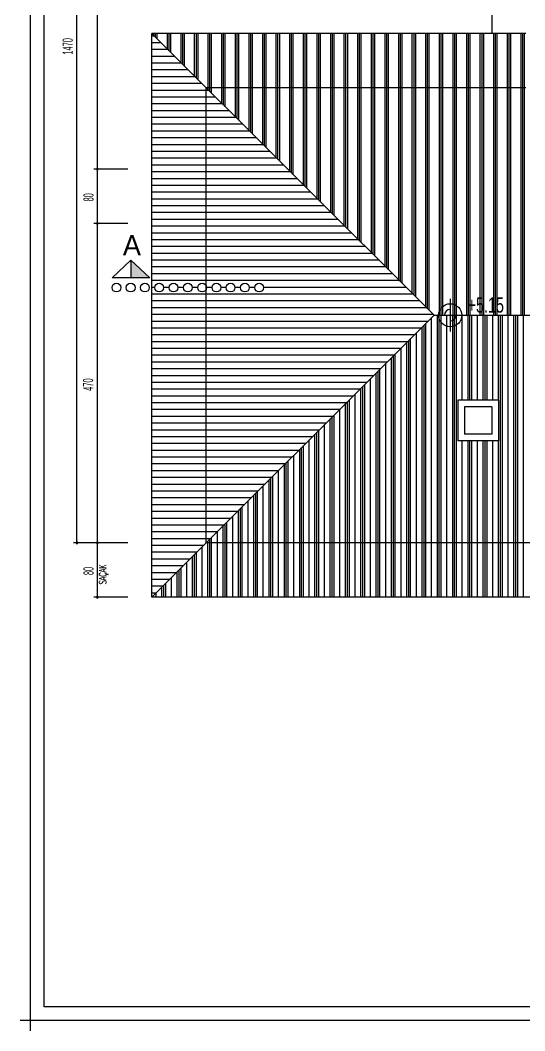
# Model space of a CAD drawing. Extents: x 3907.4 to 3911.57, y -3054.42 to -3053.7.
# Drawn here: x 3908.8766 to 3909.0249, y -3054.4197 to -3054.1222 of the extents above; entities that cross this region are included whole.
import ezdxf
from ezdxf.enums import TextEntityAlignment as Align

# ---------------------------------------------------------------- set-up
doc = ezdxf.new("R2010")
doc.units = 0
doc.header["$LTSCALE"] = 2
doc.header["$MEASUREMENT"] = 0
doc.linetypes.add('ACAD_ISO07W100', pattern=[3.5, 0.5, -3])
doc.layers.get('0').update_dxf_attribs({"linetype": 'CONTINUOUS'})
for name, color, linetype in [('DUVAR', 7, 'CONTINUOUS'), ('MB', 11, 'CONTINUOUS'), ('OLÇÜ', 6, 'CONTINUOUS'), ('TARAMA', 9, 'CONTINUOUS'), ('TEXT', 11, 'CONTINUOUS')]:
    doc.layers.add(name, color=color, linetype=linetype)
doc.styles.add('İSİM', font='comicbd.ttf')
doc.styles.add('KAPı-PEN', font='simplex.shx', dxfattribs={"width": 0.7, "height": 10})
doc.styles.add('MAHAL', font='stylu.ttf', dxfattribs={"width": 0.7, "height": 20})
doc.styles.add('ÖLÇÜ', font='stylu.ttf', dxfattribs={"width": 0.5})

msp = doc.modelspace()

# ---------------------------------------------------------------- hatches: boundary and pattern name
at = {"layer": 'TEXT'}
msp.add_hatch(color=256, dxfattribs=at).paths.add_polyline_path([(3908.90912, -3054.19802), (3908.91467, -3054.19802), (3908.90912, -3054.19277)])

# ---------------------------------------------------------------- linework, layer by layer
at = {"color": 0, "linetype": 'ByBlock'}
for centre, start, end in [((3908.89925, -3054.16603), 90, 270), ((3908.89925, -3054.16603), 90, 270), ((3908.89925, -3054.16603), 270, 90), ((3908.89925, -3054.16603), 270, 90), ((3908.89925, -3054.18203), 90, 270), ((3908.89925, -3054.18203), 90, 270), ((3908.89925, -3054.18203), 270, 90), ((3908.89925, -3054.18203), 270, 90), ((3908.89325, -3054.27603), 90, 270), ((3908.89325, -3054.27603), 270, 90), ((3908.89925, -3054.27603), 90, 270), ((3908.89925, -3054.27603), 90, 270), ((3908.89925, -3054.27603), 270, 90), ((3908.89925, -3054.27603), 270, 90), ((3908.89925, -3054.29203), 90, 270), ((3908.89925, -3054.29203), 270, 90)]:
    msp.add_arc(centre, 0.00025, start, end, dxfattribs=at)
at = {"layer": 'DUVAR'}
for p, q in [((3909.01725, -3054.23403), (3909.00525, -3054.23403)), ((3909.00525, -3054.23403), (3909.00525, -3054.24603)), ((3909.01725, -3054.23403), (3909.01725, -3054.24603)), ((3909.01525, -3054.23603), (3909.00725, -3054.23603)), ((3909.00725, -3054.23603), (3909.00725, -3054.24403)), ((3909.01525, -3054.23603), (3909.01525, -3054.24403)), ((3909.01525, -3054.24403), (3909.00725, -3054.24403)), ((3909.01725, -3054.24603), (3909.00525, -3054.24603))]:
    msp.add_line(p, q, dxfattribs=at)
at = {"layer": 'MB', "color": 9}
msp.add_line((3909.01525, -3053.82403), (3909.01525, -3054.12603), dxfattribs=at)
at = {"layer": 'MB', "color": 3}
for p, q in [((3908.91525, -3054.29203), (3908.91525, -3054.12603)), ((3909.02525, -3054.12603), (3908.91525, -3054.12603)), ((3908.91525, -3054.12603), (3908.99825, -3054.20903)), ((3909.01525, -3054.12603), (3908.91525, -3054.12603)), ((3908.91525, -3054.29203), (3908.99825, -3054.20903)), ((3908.99825, -3054.20903), (3909.03925, -3054.20903)), ((3909.03925, -3054.29203), (3908.91525, -3054.29203))]:
    msp.add_line(p, q, dxfattribs=at)
at = {"layer": 'MB', "color": 2, "linetype": 'ACAD_ISO07W100', "ltscale": 5}
for p, q in [((3908.93125, -3054.27603), (3908.93125, -3054.14203)), ((3909.02525, -3054.14203), (3908.93125, -3054.14203)), ((3909.03925, -3054.27603), (3908.93125, -3054.27603))]:
    msp.add_line(p, q, dxfattribs=at)
at = {"layer": 'OLÇÜ', "color": 6}
for p, q in [((3908.89325, -3054.27603), (3908.89325, -3053.98203)), ((3908.89925, -3054.16603), (3908.89925, -3054.04203)), ((3908.90825, -3054.16603), (3908.89825, -3054.16603)), ((3908.90825, -3054.16603), (3908.89825, -3054.16603)), ((3908.89925, -3054.18203), (3908.89925, -3054.16603)), ((3908.90825, -3054.18203), (3908.89825, -3054.18203)), ((3908.90825, -3054.18203), (3908.89825, -3054.18203)), ((3908.89925, -3054.27603), (3908.89925, -3054.18203)), ((3908.90225, -3054.27603), (3908.89225, -3054.27603)), ((3908.90825, -3054.27603), (3908.89825, -3054.27603)), ((3908.90825, -3054.27603), (3908.89825, -3054.27603)), ((3908.89925, -3054.29203), (3908.89925, -3054.27603)), ((3908.90825, -3054.29203), (3908.89825, -3054.29203))]:
    msp.add_line(p, q, dxfattribs=at)
at = {"layer": 'TARAMA'}
for p, q in [((3908.91525, -3054.12672), (3908.91593, -3054.12672)), ((3908.91525, -3054.12872), (3908.91793, -3054.12872)), ((3908.91586, -3054.12664), (3908.91586, -3054.12603)), ((3908.91636, -3054.12714), (3908.91636, -3054.12603)), ((3908.91686, -3054.12764), (3908.91686, -3054.12603)), ((3908.91986, -3054.13064), (3908.91986, -3054.12603)), ((3908.92036, -3054.13114), (3908.92036, -3054.12603)), ((3908.92086, -3054.13164), (3908.92086, -3054.12603)), ((3908.92386, -3054.13464), (3908.92386, -3054.12603)), ((3908.92436, -3054.13514), (3908.92436, -3054.12603)), ((3908.92486, -3054.13564), (3908.92486, -3054.12603)), ((3908.92786, -3054.13864), (3908.92786, -3054.12603)), ((3908.92836, -3054.13914), (3908.92836, -3054.12603)), ((3908.92886, -3054.13964), (3908.92886, -3054.12603)), ((3908.93186, -3054.14203), (3908.93186, -3054.12603)), ((3908.93236, -3054.14203), (3908.93236, -3054.12603)), ((3908.93286, -3054.14203), (3908.93286, -3054.12603)), ((3908.93586, -3054.14203), (3908.93586, -3054.12603)), ((3908.93636, -3054.14203), (3908.93636, -3054.12603)), ((3908.93686, -3054.14203), (3908.93686, -3054.12603)), ((3908.93986, -3054.14203), (3908.93986, -3054.12603)), ((3908.94036, -3054.14203), (3908.94036, -3054.12603)), ((3908.94086, -3054.14203), (3908.94086, -3054.12603)), ((3908.94386, -3054.14203), (3908.94386, -3054.12603)), ((3908.94436, -3054.14203), (3908.94436, -3054.12603)), ((3908.94486, -3054.14203), (3908.94486, -3054.12603)), ((3908.94786, -3054.14203), (3908.94786, -3054.12603)), ((3908.94836, -3054.14203), (3908.94836, -3054.12603)), ((3908.94886, -3054.14203), (3908.94886, -3054.12603)), ((3908.95186, -3054.14203), (3908.95186, -3054.12603)), ((3908.95236, -3054.14203), (3908.95236, -3054.12603)), ((3908.95286, -3054.14203), (3908.95286, -3054.12603)), ((3908.95586, -3054.14203), (3908.95586, -3054.12603)), ((3908.95636, -3054.14203), (3908.95636, -3054.12603)), ((3908.95686, -3054.14203), (3908.95686, -3054.12603)), ((3908.95986, -3054.14203), (3908.95986, -3054.12603)), ((3908.96036, -3054.14203), (3908.96036, -3054.12603)), ((3908.96086, -3054.14203), (3908.96086, -3054.12603)), ((3908.96386, -3054.14203), (3908.96386, -3054.12603)), ((3908.96436, -3054.14203), (3908.96436, -3054.12603)), ((3908.96486, -3054.14203), (3908.96486, -3054.12603)), ((3908.96786, -3054.14203), (3908.96786, -3054.12603)), ((3908.96836, -3054.14203), (3908.96836, -3054.12603)), ((3908.96886, -3054.14203), (3908.96886, -3054.12603)), ((3908.97186, -3054.14203), (3908.97186, -3054.12603)), ((3908.97236, -3054.14203), (3908.97236, -3054.12603)), ((3908.97286, -3054.14203), (3908.97286, -3054.12603)), ((3908.97586, -3054.14203), (3908.97586, -3054.12603)), ((3908.97636, -3054.14203), (3908.97636, -3054.12603)), ((3908.97686, -3054.14203), (3908.97686, -3054.12603)), ((3908.97986, -3054.14203), (3908.97986, -3054.12603)), ((3908.98036, -3054.14203), (3908.98036, -3054.12603)), ((3908.98086, -3054.14203), (3908.98086, -3054.12603)), ((3908.98386, -3054.14203), (3908.98386, -3054.12603)), ((3908.98436, -3054.14203), (3908.98436, -3054.12603)), ((3908.98486, -3054.14203), (3908.98486, -3054.12603)), ((3908.98786, -3054.14203), (3908.98786, -3054.12603)), ((3908.98836, -3054.14203), (3908.98836, -3054.12603)), ((3908.98886, -3054.14203), (3908.98886, -3054.12603)), ((3908.99186, -3054.14203), (3908.99186, -3054.12603)), ((3908.99236, -3054.14203), (3908.99236, -3054.12603)), ((3908.99286, -3054.14203), (3908.99286, -3054.12603)), ((3908.99586, -3054.14203), (3908.99586, -3054.12603)), ((3908.99636, -3054.14203), (3908.99636, -3054.12603)), ((3908.99686, -3054.14203), (3908.99686, -3054.12603)), ((3908.99986, -3054.14203), (3908.99986, -3054.12603)), ((3909.00036, -3054.14203), (3909.00036, -3054.12603)), ((3909.00086, -3054.14203), (3909.00086, -3054.12603)), ((3909.00386, -3054.14203), (3909.00386, -3054.12603)), ((3909.00436, -3054.14203), (3909.00436, -3054.12603)), ((3909.00486, -3054.14203), (3909.00486, -3054.12603)), ((3909.00786, -3054.14203), (3909.00786, -3054.12603)), ((3909.00836, -3054.14203), (3909.00836, -3054.12603)), ((3909.00886, -3054.14203), (3909.00886, -3054.12603)), ((3909.01186, -3054.14203), (3909.01186, -3054.12603)), ((3909.01236, -3054.14203), (3909.01236, -3054.12603)), ((3909.01286, -3054.14203), (3909.01286, -3054.12603)), ((3909.01586, -3054.14203), (3909.01586, -3054.12603)), ((3909.01636, -3054.14203), (3909.01636, -3054.12603)), ((3909.01686, -3054.14203), (3909.01686, -3054.12603)), ((3909.01986, -3054.14203), (3909.01986, -3054.12603)), ((3909.02036, -3054.14203), (3909.02036, -3054.12603)), ((3909.02086, -3054.14203), (3909.02086, -3054.12603)), ((3909.02386, -3054.14203), (3909.02386, -3054.12603)), ((3909.02436, -3054.14203), (3909.02436, -3054.12603)), ((3909.02486, -3054.14203), (3909.02486, -3054.12603)), ((3908.91525, -3054.13072), (3908.91993, -3054.13072)), ((3908.91525, -3054.13272), (3908.92193, -3054.13272)), ((3908.91525, -3054.13472), (3908.92393, -3054.13472)), ((3908.91525, -3054.13672), (3908.92593, -3054.13672)), ((3908.91525, -3054.13872), (3908.92793, -3054.13872)), ((3908.91525, -3054.14072), (3908.92993, -3054.14072)), ((3908.91525, -3054.14272), (3908.93125, -3054.14272)), ((3908.93125, -3054.14272), (3908.93193, -3054.14272)), ((3908.93186, -3054.14264), (3908.93186, -3054.14203)), ((3908.93236, -3054.14314), (3908.93236, -3054.14203)), ((3908.93286, -3054.14364), (3908.93286, -3054.14203)), ((3908.93586, -3054.14664), (3908.93586, -3054.14203)), ((3908.93636, -3054.14714), (3908.93636, -3054.14203)), ((3908.93686, -3054.14764), (3908.93686, -3054.14203)), ((3908.93986, -3054.15064), (3908.93986, -3054.14203)), ((3908.94036, -3054.15114), (3908.94036, -3054.14203)), ((3908.94086, -3054.15164), (3908.94086, -3054.14203)), ((3908.94386, -3054.15464), (3908.94386, -3054.14203)), ((3908.94436, -3054.15514), (3908.94436, -3054.14203)), ((3908.94486, -3054.15564), (3908.94486, -3054.14203)), ((3908.94786, -3054.15864), (3908.94786, -3054.14203)), ((3908.94836, -3054.15914), (3908.94836, -3054.14203)), ((3908.94886, -3054.15964), (3908.94886, -3054.14203)), ((3908.95186, -3054.16264), (3908.95186, -3054.14203)), ((3908.95236, -3054.16314), (3908.95236, -3054.14203)), ((3908.95286, -3054.16364), (3908.95286, -3054.14203)), ((3908.95586, -3054.16664), (3908.95586, -3054.14203)), ((3908.95636, -3054.16714), (3908.95636, -3054.14203)), ((3908.95686, -3054.16764), (3908.95686, -3054.14203)), ((3908.95986, -3054.17064), (3908.95986, -3054.14203)), ((3908.96036, -3054.17114), (3908.96036, -3054.14203)), ((3908.96086, -3054.17164), (3908.96086, -3054.14203)), ((3908.96386, -3054.17464), (3908.96386, -3054.14203)), ((3908.96436, -3054.17514), (3908.96436, -3054.14203)), ((3908.96486, -3054.17564), (3908.96486, -3054.14203)), ((3908.96786, -3054.17864), (3908.96786, -3054.14203)), ((3908.96836, -3054.17914), (3908.96836, -3054.14203)), ((3908.96886, -3054.17964), (3908.96886, -3054.14203)), ((3908.97186, -3054.18264), (3908.97186, -3054.14203)), ((3908.97236, -3054.18314), (3908.97236, -3054.14203)), ((3908.97286, -3054.18364), (3908.97286, -3054.14203)), ((3908.97586, -3054.18664), (3908.97586, -3054.14203)), ((3908.97636, -3054.18714), (3908.97636, -3054.14203)), ((3908.97686, -3054.18764), (3908.97686, -3054.14203)), ((3908.97986, -3054.19064), (3908.97986, -3054.14203)), ((3908.98036, -3054.19114), (3908.98036, -3054.14203)), ((3908.98086, -3054.19164), (3908.98086, -3054.14203)), ((3908.98386, -3054.19464), (3908.98386, -3054.14203)), ((3908.98436, -3054.19514), (3908.98436, -3054.14203)), ((3908.98486, -3054.19564), (3908.98486, -3054.14203)), ((3908.98786, -3054.19864), (3908.98786, -3054.14203)), ((3908.98836, -3054.19914), (3908.98836, -3054.14203)), ((3908.98886, -3054.19964), (3908.98886, -3054.14203)), ((3908.99186, -3054.20264), (3908.99186, -3054.14203)), ((3908.99236, -3054.20314), (3908.99236, -3054.14203)), ((3908.99286, -3054.20364), (3908.99286, -3054.14203)), ((3908.99586, -3054.20664), (3908.99586, -3054.14203)), ((3908.99636, -3054.20714), (3908.99636, -3054.14203)), ((3908.99686, -3054.20764), (3908.99686, -3054.14203)), ((3908.99986, -3054.20903), (3908.99986, -3054.14203)), ((3909.00036, -3054.20903), (3909.00036, -3054.14203)), ((3909.00086, -3054.20903), (3909.00086, -3054.14203)), ((3909.00386, -3054.20903), (3909.00386, -3054.14203)), ((3909.00436, -3054.20903), (3909.00436, -3054.14203)), ((3909.00486, -3054.20903), (3909.00486, -3054.14203)), ((3909.00786, -3054.20903), (3909.00786, -3054.14203)), ((3909.00836, -3054.20903), (3909.00836, -3054.14203)), ((3909.00886, -3054.20903), (3909.00886, -3054.14203)), ((3909.01186, -3054.20903), (3909.01186, -3054.14203)), ((3909.01236, -3054.20903), (3909.01236, -3054.14203)), ((3909.01286, -3054.20903), (3909.01286, -3054.14203)), ((3909.01586, -3054.20903), (3909.01586, -3054.14203)), ((3909.01636, -3054.20903), (3909.01636, -3054.14203)), ((3909.01686, -3054.20903), (3909.01686, -3054.14203)), ((3909.01986, -3054.20903), (3909.01986, -3054.14203)), ((3909.02036, -3054.20903), (3909.02036, -3054.14203)), ((3909.02086, -3054.20903), (3909.02086, -3054.14203)), ((3909.02386, -3054.20903), (3909.02386, -3054.14203)), ((3909.02436, -3054.20903), (3909.02436, -3054.14203)), ((3909.02486, -3054.20903), (3909.02486, -3054.14203)), ((3908.91525, -3054.14472), (3908.93125, -3054.14472)), ((3908.93125, -3054.14472), (3908.93393, -3054.14472)), ((3908.91525, -3054.14672), (3908.93125, -3054.14672)), ((3908.91525, -3054.14872), (3908.93125, -3054.14872)), ((3908.93125, -3054.14672), (3908.93593, -3054.14672)), ((3908.93125, -3054.14872), (3908.93793, -3054.14872)), ((3908.91525, -3054.15072), (3908.93125, -3054.15072)), ((3908.93125, -3054.15072), (3908.93993, -3054.15072)), ((3908.91525, -3054.15272), (3908.93125, -3054.15272)), ((3908.91525, -3054.15472), (3908.93125, -3054.15472)), ((3908.93125, -3054.15272), (3908.94193, -3054.15272)), ((3908.93125, -3054.15472), (3908.94393, -3054.15472)), ((3908.91525, -3054.15672), (3908.93125, -3054.15672)), ((3908.93125, -3054.15672), (3908.94593, -3054.15672)), ((3908.91525, -3054.15872), (3908.93125, -3054.15872)), ((3908.91525, -3054.16072), (3908.93125, -3054.16072)), ((3908.93125, -3054.15872), (3908.94793, -3054.15872)), ((3908.93125, -3054.16072), (3908.94993, -3054.16072)), ((3908.91525, -3054.16272), (3908.93125, -3054.16272)), ((3908.93125, -3054.16272), (3908.95193, -3054.16272)), ((3908.91525, -3054.16472), (3908.93125, -3054.16472)), ((3908.91525, -3054.16672), (3908.93125, -3054.16672)), ((3908.93125, -3054.16472), (3908.95393, -3054.16472)), ((3908.93125, -3054.16672), (3908.95593, -3054.16672)), ((3908.91525, -3054.16872), (3908.93125, -3054.16872)), ((3908.93125, -3054.16872), (3908.95793, -3054.16872)), ((3908.91525, -3054.17072), (3908.93125, -3054.17072)), ((3908.91525, -3054.17272), (3908.93125, -3054.17272)), ((3908.93125, -3054.17072), (3908.95993, -3054.17072)), ((3908.93125, -3054.17272), (3908.96193, -3054.17272)), ((3908.91525, -3054.17472), (3908.93125, -3054.17472)), ((3908.93125, -3054.17472), (3908.96393, -3054.17472)), ((3908.91525, -3054.17672), (3908.93125, -3054.17672)), ((3908.91525, -3054.17872), (3908.93125, -3054.17872)), ((3908.93125, -3054.17672), (3908.96593, -3054.17672)), ((3908.93125, -3054.17872), (3908.96793, -3054.17872)), ((3908.91525, -3054.18072), (3908.93125, -3054.18072)), ((3908.93125, -3054.18072), (3908.96993, -3054.18072)), ((3908.91525, -3054.18272), (3908.93125, -3054.18272)), ((3908.91525, -3054.18472), (3908.93125, -3054.18472)), ((3908.93125, -3054.18272), (3908.97193, -3054.18272)), ((3908.93125, -3054.18472), (3908.97393, -3054.18472)), ((3908.91525, -3054.18672), (3908.93125, -3054.18672)), ((3908.93125, -3054.18672), (3908.97593, -3054.18672)), ((3908.91525, -3054.18872), (3908.93125, -3054.18872)), ((3908.91525, -3054.19072), (3908.93125, -3054.19072)), ((3908.93125, -3054.18872), (3908.97793, -3054.18872)), ((3908.93125, -3054.19072), (3908.97993, -3054.19072)), ((3908.91525, -3054.19272), (3908.93125, -3054.19272)), ((3908.93125, -3054.19272), (3908.98193, -3054.19272)), ((3908.91525, -3054.19472), (3908.93125, -3054.19472)), ((3908.91525, -3054.19672), (3908.93125, -3054.19672)), ((3908.93125, -3054.19472), (3908.98393, -3054.19472)), ((3908.93125, -3054.19672), (3908.98593, -3054.19672)), ((3908.91525, -3054.19872), (3908.93125, -3054.19872)), ((3908.93125, -3054.19872), (3908.98793, -3054.19872)), ((3908.91525, -3054.20072), (3908.91617, -3054.20072)), ((3908.91525, -3054.20272), (3908.93125, -3054.20272)), ((3908.91871, -3054.20072), (3908.92037, -3054.20072)), ((3908.92291, -3054.20072), (3908.92457, -3054.20072)), ((3908.92711, -3054.20072), (3908.92877, -3054.20072)), ((3908.93125, -3054.20272), (3908.99193, -3054.20272)), ((3908.93131, -3054.20072), (3908.93297, -3054.20072)), ((3908.93551, -3054.20072), (3908.93717, -3054.20072)), ((3908.93971, -3054.20072), (3908.94137, -3054.20072)), ((3908.94391, -3054.20072), (3908.94557, -3054.20072)), ((3908.94811, -3054.20072), (3908.98993, -3054.20072)), ((3908.91525, -3054.20472), (3908.93125, -3054.20472)), ((3908.93125, -3054.20472), (3908.99393, -3054.20472)), ((3908.91525, -3054.20672), (3908.93125, -3054.20672)), ((3908.91525, -3054.20872), (3908.93125, -3054.20872)), ((3908.93125, -3054.20672), (3908.99593, -3054.20672)), ((3908.93125, -3054.20872), (3908.99793, -3054.20872)), ((3908.99924, -3054.27603), (3908.99924, -3054.20903)), ((3908.9998, -3054.27603), (3908.9998, -3054.20903)), ((3909.00036, -3054.27603), (3909.00036, -3054.20903)), ((3909.00205, -3054.27603), (3909.00205, -3054.20903)), ((3909.00374, -3054.27603), (3909.00374, -3054.20903)), ((3909.0043, -3054.27603), (3909.0043, -3054.20903)), ((3909.00486, -3054.27603), (3909.00486, -3054.20903)), ((3909.00655, -3054.23403), (3909.00655, -3054.20903)), ((3909.00824, -3054.23403), (3909.00824, -3054.20903)), ((3909.0088, -3054.23403), (3909.0088, -3054.20903)), ((3909.00936, -3054.23403), (3909.00936, -3054.20903)), ((3909.01105, -3054.23403), (3909.01105, -3054.20903)), ((3909.01274, -3054.23403), (3909.01274, -3054.20903)), ((3909.0133, -3054.23403), (3909.0133, -3054.20903)), ((3909.01386, -3054.23403), (3909.01386, -3054.20903)), ((3909.01555, -3054.23403), (3909.01555, -3054.20903)), ((3909.01724, -3054.23403), (3909.01724, -3054.20903)), ((3909.0178, -3054.27603), (3909.0178, -3054.20903)), ((3909.01836, -3054.27603), (3909.01836, -3054.20903)), ((3909.02005, -3054.27603), (3909.02005, -3054.20903)), ((3909.02174, -3054.27603), (3909.02174, -3054.20903)), ((3909.0223, -3054.27603), (3909.0223, -3054.20903)), ((3909.02286, -3054.27603), (3909.02286, -3054.20903)), ((3909.02455, -3054.27603), (3909.02455, -3054.20903)), ((3908.91525, -3054.21072), (3908.93125, -3054.21072)), ((3908.93125, -3054.21072), (3908.99656, -3054.21072)), ((3908.9953, -3054.27603), (3908.9953, -3054.21198)), ((3908.99586, -3054.27603), (3908.99586, -3054.21141)), ((3908.99755, -3054.27603), (3908.99755, -3054.20973)), ((3908.91525, -3054.21272), (3908.93125, -3054.21272)), ((3908.91525, -3054.21472), (3908.93125, -3054.21472)), ((3908.93125, -3054.21272), (3908.99456, -3054.21272)), ((3908.93125, -3054.21472), (3908.99256, -3054.21472)), ((3908.99305, -3054.27603), (3908.99305, -3054.21423)), ((3908.99474, -3054.27603), (3908.99474, -3054.21254)), ((3908.91525, -3054.21672), (3908.93125, -3054.21672)), ((3908.93125, -3054.21672), (3908.99056, -3054.21672)), ((3908.99024, -3054.27603), (3908.99024, -3054.21704)), ((3908.9908, -3054.27603), (3908.9908, -3054.21648)), ((3908.99136, -3054.27603), (3908.99136, -3054.21591)), ((3908.91525, -3054.21872), (3908.93125, -3054.21872)), ((3908.91525, -3054.22072), (3908.93125, -3054.22072)), ((3908.93125, -3054.21872), (3908.98856, -3054.21872)), ((3908.93125, -3054.22072), (3908.98656, -3054.22072)), ((3908.98686, -3054.27603), (3908.98686, -3054.22041)), ((3908.98855, -3054.27603), (3908.98855, -3054.21873)), ((3908.91525, -3054.22272), (3908.93125, -3054.22272)), ((3908.93125, -3054.22272), (3908.98456, -3054.22272)), ((3908.98405, -3054.27603), (3908.98405, -3054.22323)), ((3908.98574, -3054.27603), (3908.98574, -3054.22154)), ((3908.9863, -3054.27603), (3908.9863, -3054.22098)), ((3908.91525, -3054.22472), (3908.93125, -3054.22472)), ((3908.91525, -3054.22672), (3908.93125, -3054.22672)), ((3908.93125, -3054.22472), (3908.98256, -3054.22472)), ((3908.93125, -3054.22672), (3908.98056, -3054.22672)), ((3908.98124, -3054.27603), (3908.98124, -3054.22604)), ((3908.9818, -3054.27603), (3908.9818, -3054.22548)), ((3908.98236, -3054.27603), (3908.98236, -3054.22491)), ((3908.91525, -3054.22872), (3908.93125, -3054.22872)), ((3908.93125, -3054.22872), (3908.97856, -3054.22872)), ((3908.97786, -3054.27603), (3908.97786, -3054.22941)), ((3908.97955, -3054.27603), (3908.97955, -3054.22773)), ((3908.91525, -3054.23072), (3908.93125, -3054.23072)), ((3908.91525, -3054.23272), (3908.93125, -3054.23272)), ((3908.93125, -3054.23072), (3908.97656, -3054.23072)), ((3908.93125, -3054.23272), (3908.97456, -3054.23272)), ((3908.97505, -3054.27603), (3908.97505, -3054.23223)), ((3908.97674, -3054.27603), (3908.97674, -3054.23054)), ((3908.9773, -3054.27603), (3908.9773, -3054.22998)), ((3908.91525, -3054.23472), (3908.93125, -3054.23472)), ((3908.93125, -3054.23472), (3908.97256, -3054.23472)), ((3908.97224, -3054.27603), (3908.97224, -3054.23504)), ((3908.9728, -3054.27603), (3908.9728, -3054.23448)), ((3908.97336, -3054.27603), (3908.97336, -3054.23391)), ((3908.91525, -3054.23672), (3908.93125, -3054.23672)), ((3908.91525, -3054.23872), (3908.93125, -3054.23872)), ((3908.93125, -3054.23672), (3908.97056, -3054.23672)), ((3908.93125, -3054.23872), (3908.96856, -3054.23872)), ((3908.96886, -3054.27603), (3908.96886, -3054.23841)), ((3908.97055, -3054.27603), (3908.97055, -3054.23673)), ((3908.91525, -3054.24072), (3908.93125, -3054.24072)), ((3908.93125, -3054.24072), (3908.96656, -3054.24072)), ((3908.96605, -3054.27603), (3908.96605, -3054.24123)), ((3908.96774, -3054.27603), (3908.96774, -3054.23954)), ((3908.9683, -3054.27603), (3908.9683, -3054.23898)), ((3908.91525, -3054.24272), (3908.93125, -3054.24272)), ((3908.91525, -3054.24472), (3908.93125, -3054.24472)), ((3908.93125, -3054.24272), (3908.96456, -3054.24272)), ((3908.93125, -3054.24472), (3908.96256, -3054.24472)), ((3908.96324, -3054.27603), (3908.96324, -3054.24404)), ((3908.9638, -3054.27603), (3908.9638, -3054.24348)), ((3908.96436, -3054.27603), (3908.96436, -3054.24291)), ((3908.91525, -3054.24672), (3908.93125, -3054.24672)), ((3908.93125, -3054.24672), (3908.96056, -3054.24672)), ((3908.95986, -3054.27603), (3908.95986, -3054.24741)), ((3908.96155, -3054.27603), (3908.96155, -3054.24573)), ((3909.00655, -3054.27603), (3909.00655, -3054.24603)), ((3909.00824, -3054.27603), (3909.00824, -3054.24603)), ((3909.0088, -3054.27603), (3909.0088, -3054.24603)), ((3909.00936, -3054.27603), (3909.00936, -3054.24603)), ((3909.01105, -3054.27603), (3909.01105, -3054.24603)), ((3909.01274, -3054.27603), (3909.01274, -3054.24603)), ((3909.0133, -3054.27603), (3909.0133, -3054.24603)), ((3909.01386, -3054.27603), (3909.01386, -3054.24603)), ((3909.01555, -3054.27603), (3909.01555, -3054.24603)), ((3909.01724, -3054.27603), (3909.01724, -3054.24603)), ((3908.91525, -3054.24872), (3908.93125, -3054.24872)), ((3908.93125, -3054.24872), (3908.95856, -3054.24872)), ((3908.95705, -3054.27603), (3908.95705, -3054.25023)), ((3908.95874, -3054.27603), (3908.95874, -3054.24854)), ((3908.9593, -3054.27603), (3908.9593, -3054.24798)), ((3908.91525, -3054.25072), (3908.93125, -3054.25072)), ((3908.91525, -3054.25272), (3908.93125, -3054.25272)), ((3908.93125, -3054.25072), (3908.95656, -3054.25072)), ((3908.93125, -3054.25272), (3908.95456, -3054.25272)), ((3908.95424, -3054.27603), (3908.95424, -3054.25304)), ((3908.9548, -3054.27603), (3908.9548, -3054.25248)), ((3908.95536, -3054.27603), (3908.95536, -3054.25191)), ((3908.91525, -3054.25472), (3908.93125, -3054.25472)), ((3908.93125, -3054.25472), (3908.95256, -3054.25472)), ((3908.95086, -3054.27603), (3908.95086, -3054.25641)), ((3908.95255, -3054.27603), (3908.95255, -3054.25473)), ((3908.91525, -3054.25672), (3908.93125, -3054.25672)), ((3908.91525, -3054.25872), (3908.93125, -3054.25872)), ((3908.93125, -3054.25672), (3908.95056, -3054.25672)), ((3908.93125, -3054.25872), (3908.94856, -3054.25872)), ((3908.94805, -3054.27603), (3908.94805, -3054.25923)), ((3908.94974, -3054.27603), (3908.94974, -3054.25754)), ((3908.9503, -3054.27603), (3908.9503, -3054.25698)), ((3908.91525, -3054.26072), (3908.93125, -3054.26072)), ((3908.93125, -3054.26072), (3908.94656, -3054.26072)), ((3908.94524, -3054.27603), (3908.94524, -3054.26204)), ((3908.9458, -3054.27603), (3908.9458, -3054.26148)), ((3908.94636, -3054.27603), (3908.94636, -3054.26091)), ((3908.91525, -3054.26272), (3908.93125, -3054.26272)), ((3908.91525, -3054.26472), (3908.93125, -3054.26472)), ((3908.93125, -3054.26272), (3908.94456, -3054.26272)), ((3908.93125, -3054.26472), (3908.94256, -3054.26472)), ((3908.94186, -3054.27603), (3908.94186, -3054.26541)), ((3908.94355, -3054.27603), (3908.94355, -3054.26373)), ((3908.91525, -3054.26672), (3908.93125, -3054.26672)), ((3908.93125, -3054.26672), (3908.94056, -3054.26672)), ((3908.93905, -3054.27603), (3908.93905, -3054.26823)), ((3908.94074, -3054.27603), (3908.94074, -3054.26654)), ((3908.9413, -3054.27603), (3908.9413, -3054.26598)), ((3908.91525, -3054.26872), (3908.93125, -3054.26872)), ((3908.91525, -3054.27072), (3908.93125, -3054.27072)), ((3908.93125, -3054.26872), (3908.93856, -3054.26872)), ((3908.93125, -3054.27072), (3908.93656, -3054.27072)), ((3908.93624, -3054.27603), (3908.93624, -3054.27104)), ((3908.9368, -3054.27603), (3908.9368, -3054.27048)), ((3908.93736, -3054.27603), (3908.93736, -3054.26991)), ((3908.91525, -3054.27272), (3908.93125, -3054.27272)), ((3908.93125, -3054.27272), (3908.93456, -3054.27272)), ((3908.93286, -3054.27603), (3908.93286, -3054.27441)), ((3908.93455, -3054.27603), (3908.93455, -3054.27273)), ((3908.91525, -3054.27472), (3908.93125, -3054.27472)), ((3908.91525, -3054.27672), (3908.93056, -3054.27672)), ((3908.93005, -3054.29203), (3908.93005, -3054.27723)), ((3908.93125, -3054.27472), (3908.93256, -3054.27472)), ((3908.93174, -3054.27603), (3908.93174, -3054.27554)), ((3908.93174, -3054.29203), (3908.93174, -3054.27603)), ((3908.9323, -3054.27603), (3908.9323, -3054.27498)), ((3908.9323, -3054.29203), (3908.9323, -3054.27603)), ((3908.93286, -3054.29203), (3908.93286, -3054.27603)), ((3908.93455, -3054.29203), (3908.93455, -3054.27603)), ((3908.93624, -3054.29203), (3908.93624, -3054.27603)), ((3908.9368, -3054.29203), (3908.9368, -3054.27603)), ((3908.93736, -3054.29203), (3908.93736, -3054.27603)), ((3908.93905, -3054.29203), (3908.93905, -3054.27603)), ((3908.94074, -3054.29203), (3908.94074, -3054.27603)), ((3908.9413, -3054.29203), (3908.9413, -3054.27603)), ((3908.94186, -3054.29203), (3908.94186, -3054.27603)), ((3908.94355, -3054.29203), (3908.94355, -3054.27603)), ((3908.94524, -3054.29203), (3908.94524, -3054.27603)), ((3908.9458, -3054.29203), (3908.9458, -3054.27603)), ((3908.94636, -3054.29203), (3908.94636, -3054.27603)), ((3908.94805, -3054.29203), (3908.94805, -3054.27603)), ((3908.94974, -3054.29203), (3908.94974, -3054.27603)), ((3908.9503, -3054.29203), (3908.9503, -3054.27603)), ((3908.95086, -3054.29203), (3908.95086, -3054.27603)), ((3908.95255, -3054.29203), (3908.95255, -3054.27603)), ((3908.95424, -3054.29203), (3908.95424, -3054.27603)), ((3908.9548, -3054.29203), (3908.9548, -3054.27603)), ((3908.95536, -3054.29203), (3908.95536, -3054.27603)), ((3908.95705, -3054.29203), (3908.95705, -3054.27603)), ((3908.95874, -3054.29203), (3908.95874, -3054.27603)), ((3908.9593, -3054.29203), (3908.9593, -3054.27603)), ((3908.95986, -3054.29203), (3908.95986, -3054.27603)), ((3908.96155, -3054.29203), (3908.96155, -3054.27603)), ((3908.96324, -3054.29203), (3908.96324, -3054.27603)), ((3908.9638, -3054.29203), (3908.9638, -3054.27603)), ((3908.96436, -3054.29203), (3908.96436, -3054.27603)), ((3908.96605, -3054.29203), (3908.96605, -3054.27603)), ((3908.96774, -3054.29203), (3908.96774, -3054.27603)), ((3908.9683, -3054.29203), (3908.9683, -3054.27603)), ((3908.96886, -3054.29203), (3908.96886, -3054.27603)), ((3908.97055, -3054.29203), (3908.97055, -3054.27603)), ((3908.97224, -3054.29203), (3908.97224, -3054.27603)), ((3908.9728, -3054.29203), (3908.9728, -3054.27603)), ((3908.97336, -3054.29203), (3908.97336, -3054.27603)), ((3908.97505, -3054.29203), (3908.97505, -3054.27603)), ((3908.97674, -3054.29203), (3908.97674, -3054.27603)), ((3908.9773, -3054.29203), (3908.9773, -3054.27603)), ((3908.97786, -3054.29203), (3908.97786, -3054.27603)), ((3908.97955, -3054.29203), (3908.97955, -3054.27603)), ((3908.98124, -3054.29203), (3908.98124, -3054.27603)), ((3908.9818, -3054.29203), (3908.9818, -3054.27603)), ((3908.98236, -3054.29203), (3908.98236, -3054.27603)), ((3908.98405, -3054.29203), (3908.98405, -3054.27603)), ((3908.98574, -3054.29203), (3908.98574, -3054.27603)), ((3908.9863, -3054.29203), (3908.9863, -3054.27603)), ((3908.98686, -3054.29203), (3908.98686, -3054.27603)), ((3908.98855, -3054.29203), (3908.98855, -3054.27603)), ((3908.99024, -3054.29203), (3908.99024, -3054.27603)), ((3908.9908, -3054.29203), (3908.9908, -3054.27603)), ((3908.99136, -3054.29203), (3908.99136, -3054.27603)), ((3908.99305, -3054.29203), (3908.99305, -3054.27603)), ((3908.99474, -3054.29203), (3908.99474, -3054.27603)), ((3908.9953, -3054.29203), (3908.9953, -3054.27603)), ((3908.99586, -3054.29203), (3908.99586, -3054.27603)), ((3908.99755, -3054.29203), (3908.99755, -3054.27603)), ((3908.99924, -3054.29203), (3908.99924, -3054.27603)), ((3908.9998, -3054.29203), (3908.9998, -3054.27603)), ((3909.00036, -3054.29203), (3909.00036, -3054.27603)), ((3909.00205, -3054.29203), (3909.00205, -3054.27603)), ((3909.00374, -3054.29203), (3909.00374, -3054.27603)), ((3909.0043, -3054.29203), (3909.0043, -3054.27603)), ((3909.00486, -3054.29203), (3909.00486, -3054.27603)), ((3909.00655, -3054.29203), (3909.00655, -3054.27603)), ((3909.00824, -3054.29203), (3909.00824, -3054.27603)), ((3909.0088, -3054.29203), (3909.0088, -3054.27603)), ((3909.00936, -3054.29203), (3909.00936, -3054.27603)), ((3909.01105, -3054.29203), (3909.01105, -3054.27603)), ((3909.01274, -3054.29203), (3909.01274, -3054.27603)), ((3909.0133, -3054.29203), (3909.0133, -3054.27603)), ((3909.01386, -3054.29203), (3909.01386, -3054.27603)), ((3909.01555, -3054.29203), (3909.01555, -3054.27603)), ((3909.01724, -3054.29203), (3909.01724, -3054.27603)), ((3909.0178, -3054.29203), (3909.0178, -3054.27603)), ((3909.01836, -3054.29203), (3909.01836, -3054.27603)), ((3909.02005, -3054.29203), (3909.02005, -3054.27603)), ((3909.02174, -3054.29203), (3909.02174, -3054.27603)), ((3909.0223, -3054.29203), (3909.0223, -3054.27603)), ((3909.02286, -3054.29203), (3909.02286, -3054.27603)), ((3909.02455, -3054.29203), (3909.02455, -3054.27603)), ((3908.91525, -3054.27872), (3908.92856, -3054.27872)), ((3908.92724, -3054.29203), (3908.92724, -3054.28004)), ((3908.9278, -3054.29203), (3908.9278, -3054.27948)), ((3908.92836, -3054.29203), (3908.92836, -3054.27891)), ((3908.91525, -3054.28072), (3908.92656, -3054.28072)), ((3908.91525, -3054.28272), (3908.92456, -3054.28272)), ((3908.92386, -3054.29203), (3908.92386, -3054.28341)), ((3908.92555, -3054.29203), (3908.92555, -3054.28173)), ((3908.91525, -3054.28472), (3908.92256, -3054.28472)), ((3908.92105, -3054.29203), (3908.92105, -3054.28623)), ((3908.92274, -3054.29203), (3908.92274, -3054.28454)), ((3908.9233, -3054.29203), (3908.9233, -3054.28398)), ((3908.91525, -3054.28672), (3908.92056, -3054.28672)), ((3908.91525, -3054.28872), (3908.91856, -3054.28872)), ((3908.91824, -3054.29203), (3908.91824, -3054.28904)), ((3908.9188, -3054.29203), (3908.9188, -3054.28848)), ((3908.91936, -3054.29203), (3908.91936, -3054.28791)), ((3908.91525, -3054.29072), (3908.91656, -3054.29072)), ((3908.91655, -3054.29203), (3908.91655, -3054.29073))]:
    msp.add_line(p, q, dxfattribs=at)
at = {"layer": 'TEXT', "color": 30}
for p, q in [((3908.87957, -3054.41968), (3908.87957, -3053.69648)), ((3909.31504, -3054.41668), (3908.87657, -3054.41668))]:
    msp.add_line(p, q, dxfattribs=at)
at = {"layer": 'TEXT', "color": 5, "ltscale": 50}
for p, q in [((3908.88357, -3054.41268), (3908.88357, -3053.70348)), ((3909.30804, -3054.41268), (3908.88357, -3054.41268))]:
    msp.add_line(p, q, dxfattribs=at)
at = {"layer": 'TEXT'}
for p, q in [((3908.90356, -3054.19802), (3908.90912, -3054.19277)), ((3908.90912, -3054.19277), (3908.91467, -3054.19802)), ((3908.90912, -3054.19277), (3908.90912, -3054.19802)), ((3908.91467, -3054.19802), (3908.90356, -3054.19802))]:
    msp.add_line(p, q, dxfattribs=at)
at = {"layer": 'TEXT', "color": 3}
for p, q in [((3909.003, -3054.20421), (3909.003, -3054.21384)), ((3908.99809, -3054.20903), (3909.0221, -3054.20903))]:
    msp.add_line(p, q, dxfattribs=at)
at = {"layer": 'TEXT'}
for centre in [(3908.90484, -3054.2009), (3908.90904, -3054.2009), (3908.91324, -3054.2009), (3908.91744, -3054.2009), (3908.92164, -3054.2009), (3908.92584, -3054.2009), (3908.93004, -3054.2009), (3908.93424, -3054.2009), (3908.93844, -3054.2009), (3908.94264, -3054.2009), (3908.94684, -3054.2009)]:
    msp.add_circle(centre, 0.00128, dxfattribs=at)
at = {"layer": 'TEXT', "color": 3}
msp.add_circle((3909.003, -3054.20903), 0.0034, dxfattribs=at)
for start, end in [(90, 180), (270, 0)]:
    msp.add_arc((3909.003, -3054.20903), 0.0017, start, end, dxfattribs=at)

# ---------------------------------------------------------------- texts
at = {"layer": 'OLÇÜ', "color": 62, "style": 'ÖLÇÜ', "width": 0.5}
for s, p in [('1470', (3908.89202, -3054.13229)), ('80', (3908.89813, -3054.17552)), ('470', (3908.89802, -3054.23125)), ('80', (3908.89813, -3054.28552))]:
    msp.add_text(s, height=0.003, rotation=90, dxfattribs=at).set_placement(p)
at = {"layer": 'OLÇÜ', "style": 'KAPı-PEN', "width": 0.7}
msp.add_text('SAÇAK', height=0.002, rotation=90, dxfattribs=at).set_placement((3908.90181, -3054.28826))
at = {"layer": 'TEXT', "style": 'İSİM'}
msp.add_attdef('A', text='A', height=0.006, dxfattribs=at).set_placement((3908.90941, -3054.19142), align=Align.CENTER)
at = {"layer": 'TEXT', "color": 3, "style": 'MAHAL', "width": 0.7}
msp.add_attdef('+5.15', text='+5.15', height=0.0045, dxfattribs=at).set_placement((3909.01347, -3054.20825), align=Align.CENTER)

doc.saveas('drawing.dxf')
